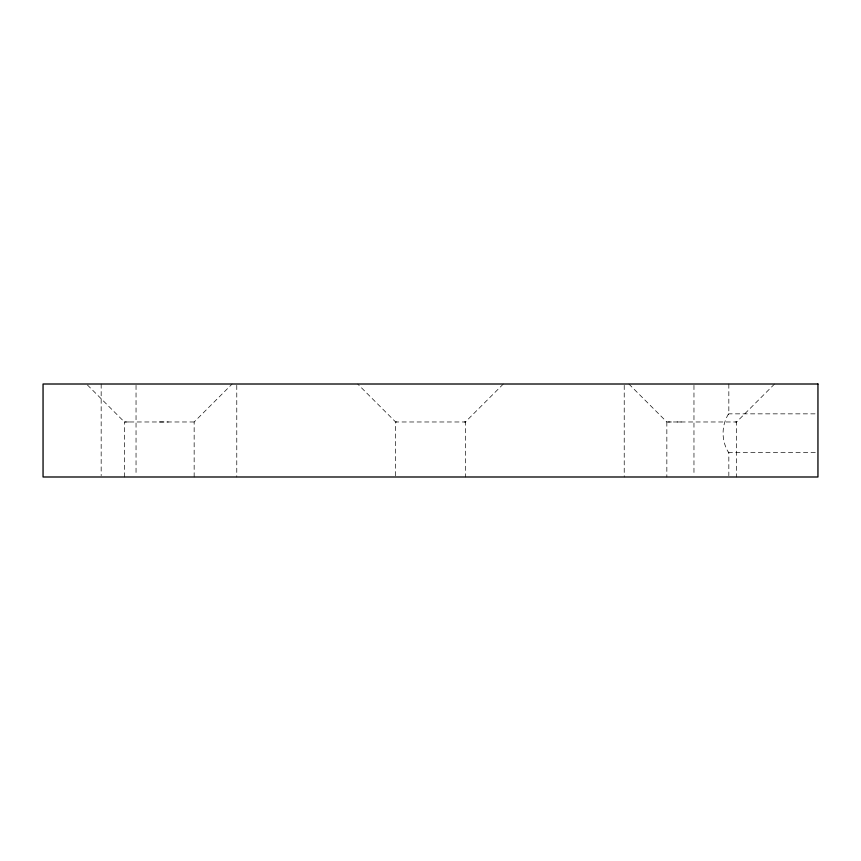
<?xml version="1.0" encoding="UTF-8"?>
<svg xmlns="http://www.w3.org/2000/svg" width="861" height="861" viewBox="0 0 861 861"><rect width="100%" height="100%" fill="white"/><g stroke="black" fill="none" stroke-linecap="round" stroke-linejoin="round"><path stroke-width="0.65" stroke-dasharray="4.3 3.23" d="M728.837 384.006L728.837 413.85L728.18 414.507C721.389 425.958 721.389 440.455 728.18 451.917L728.837 452.574L728.837 475.713M194.155 476.994L194.155 421.976L232.126 384.006M503.341 384.006L465.37 421.976L465.37 476.994M728.18 414.507L728.837 413.85L815.292 413.85M774.556 384.006L736.585 421.976L736.585 476.994M396.813 421.976L395.63 421.976L357.659 384.006M129.085 421.976L124.414 421.976L86.444 384.006M159.285 421.976L168.315 421.976M677.058 421.976L684.28 421.976M194.155 421.976L124.414 421.976L124.414 476.994M628.874 384.006L666.844 421.976L736.585 421.976L735.402 421.976M668.028 421.976L671.515 421.976M815.292 452.574L728.837 452.574L728.18 451.917M464.187 421.976L465.37 421.976L395.63 421.976L395.63 476.994M693.966 385.33L693.966 475.67M666.844 421.976L666.844 476.994M624.225 385.33L624.225 476.994M236.775 385.33L236.775 476.994M136.038 385.33L136.038 475.67M101.167 384.006L101.167 475.67"/><path stroke-width="1.29" d="M817.95 384.006L43.05 384.006L43.05 476.994L817.95 476.994L817.95 384.006"/></g></svg>
